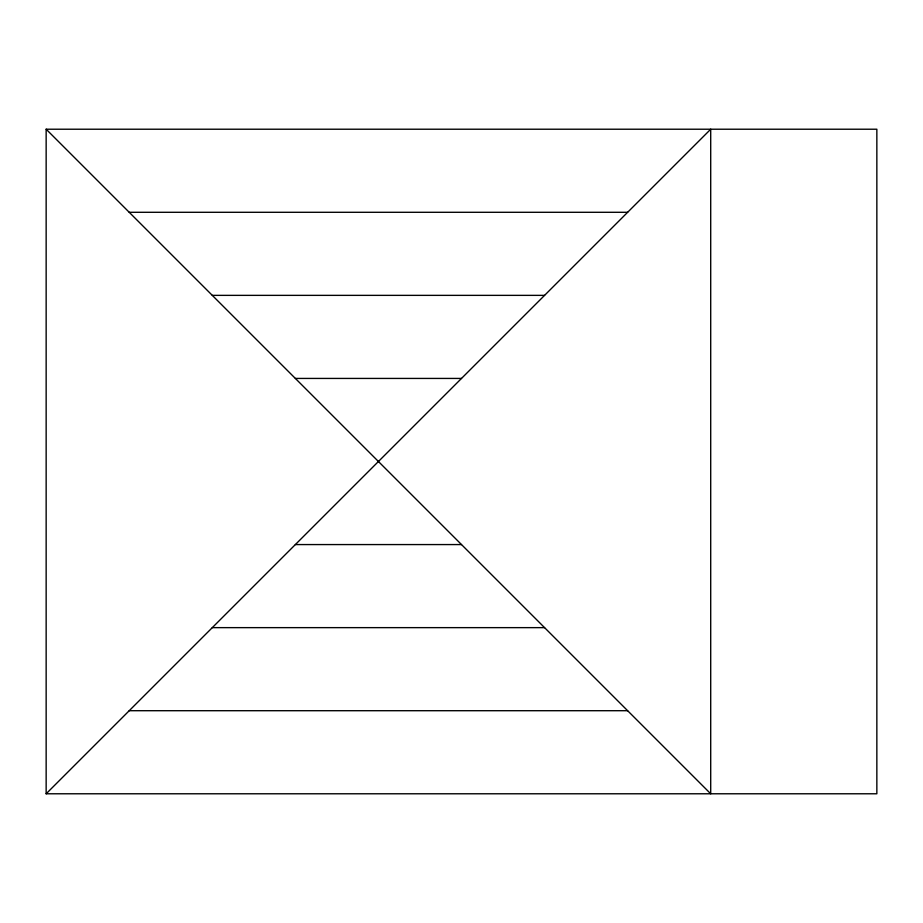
<?xml version="1.0" encoding="UTF-8"?>
<svg xmlns="http://www.w3.org/2000/svg" width="923" height="923" viewBox="0 0 923 923"><rect width="100%" height="100%" fill="white"/><g stroke="black" fill="none" stroke-linecap="round" stroke-linejoin="round"><path stroke-width="1.38" d="M46.15 793.78L710.71 129.22L710.71 793.78L46.15 129.22L46.15 793.78L876.85 793.78L876.85 129.22L46.15 129.22M129.22 212.29L627.64 212.29M212.29 295.36L544.57 295.36M295.36 378.43L461.5 378.43M295.36 544.57L461.5 544.57M212.29 627.64L544.57 627.64M129.22 710.71L627.64 710.71"/></g></svg>
